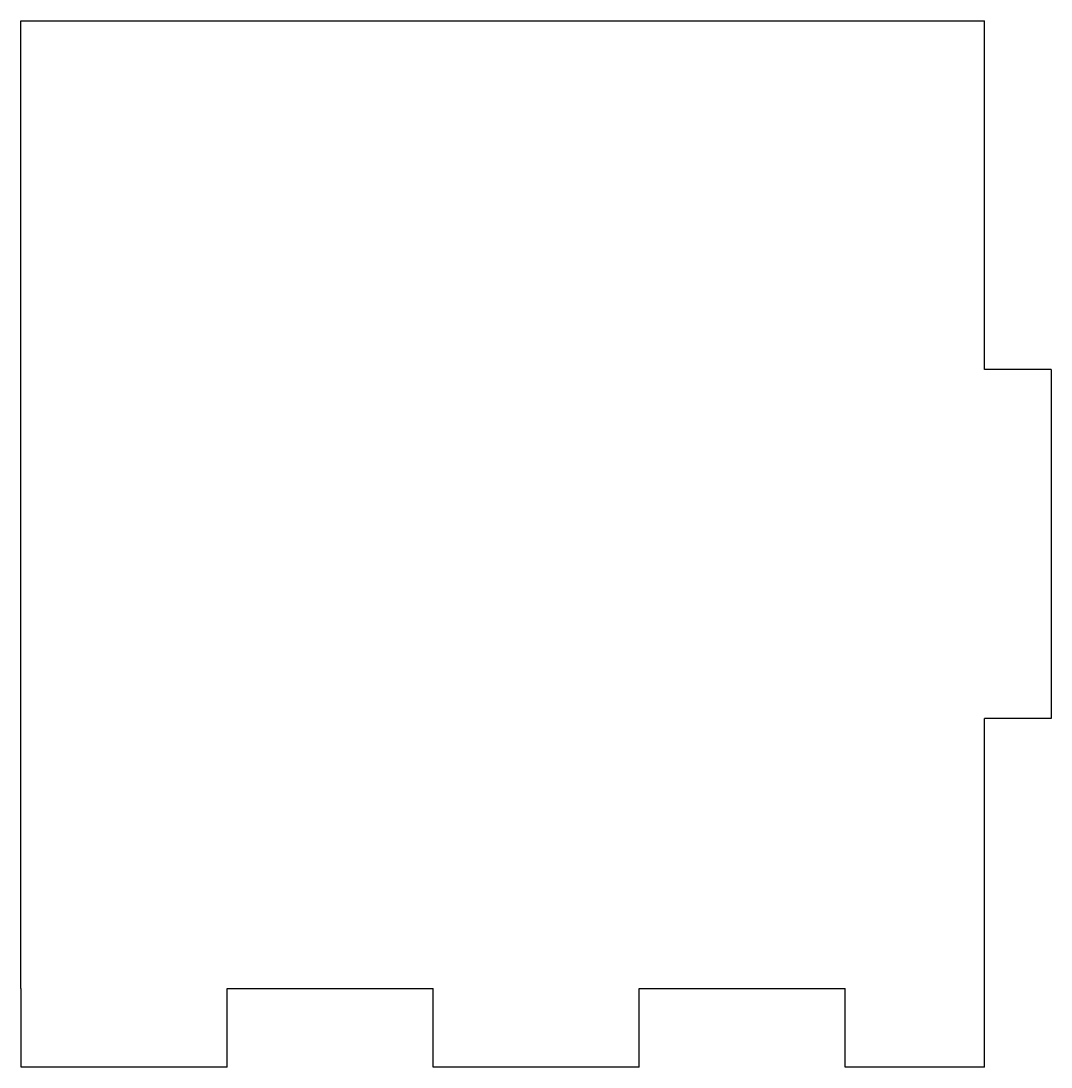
# Model space of a CAD drawing. Extents: x 0.59 to 6.5, y 0 to 6.
import ezdxf

# ---------------------------------------------------------------- set-up
doc = ezdxf.new("R2010")
doc.units = 0
doc.header["$MEASUREMENT"] = 0
doc.layers.add('VISIBLE', color=7, linetype='CONTINUOUS')

msp = doc.modelspace()

# ---------------------------------------------------------------- linework, layer by layer
at = {"layer": 'VISIBLE'}
for p, q in [((0.59, 0.45), (0.59, 6)), ((0.59, 6), (6.1185, 6)), ((6.1185, 4), (6.1185, 6)), ((6.5, 4), (6.1185, 4)), ((6.5, 4), (6.5, 2)), ((6.1185, 0), (6.1185, 2)), ((6.5, 2), (6.1185, 2)), ((0.5909, 0), (0.5909, 0.45)), ((1.7727, 0), (1.7727, 0.45)), ((1.7727, 0.45), (2.9545, 0.45)), ((2.9545, 0), (2.9545, 0.45)), ((4.1364, 0), (4.1364, 0.45)), ((4.1364, 0.45), (5.3182, 0.45)), ((5.3182, 0), (5.3182, 0.45)), ((1.7727, 0), (0.5909, 0)), ((4.1364, 0), (2.9545, 0)), ((6.1185, 0), (5.3182, 0))]:
    msp.add_line(p, q, dxfattribs=at)

doc.saveas('drawing.dxf')
